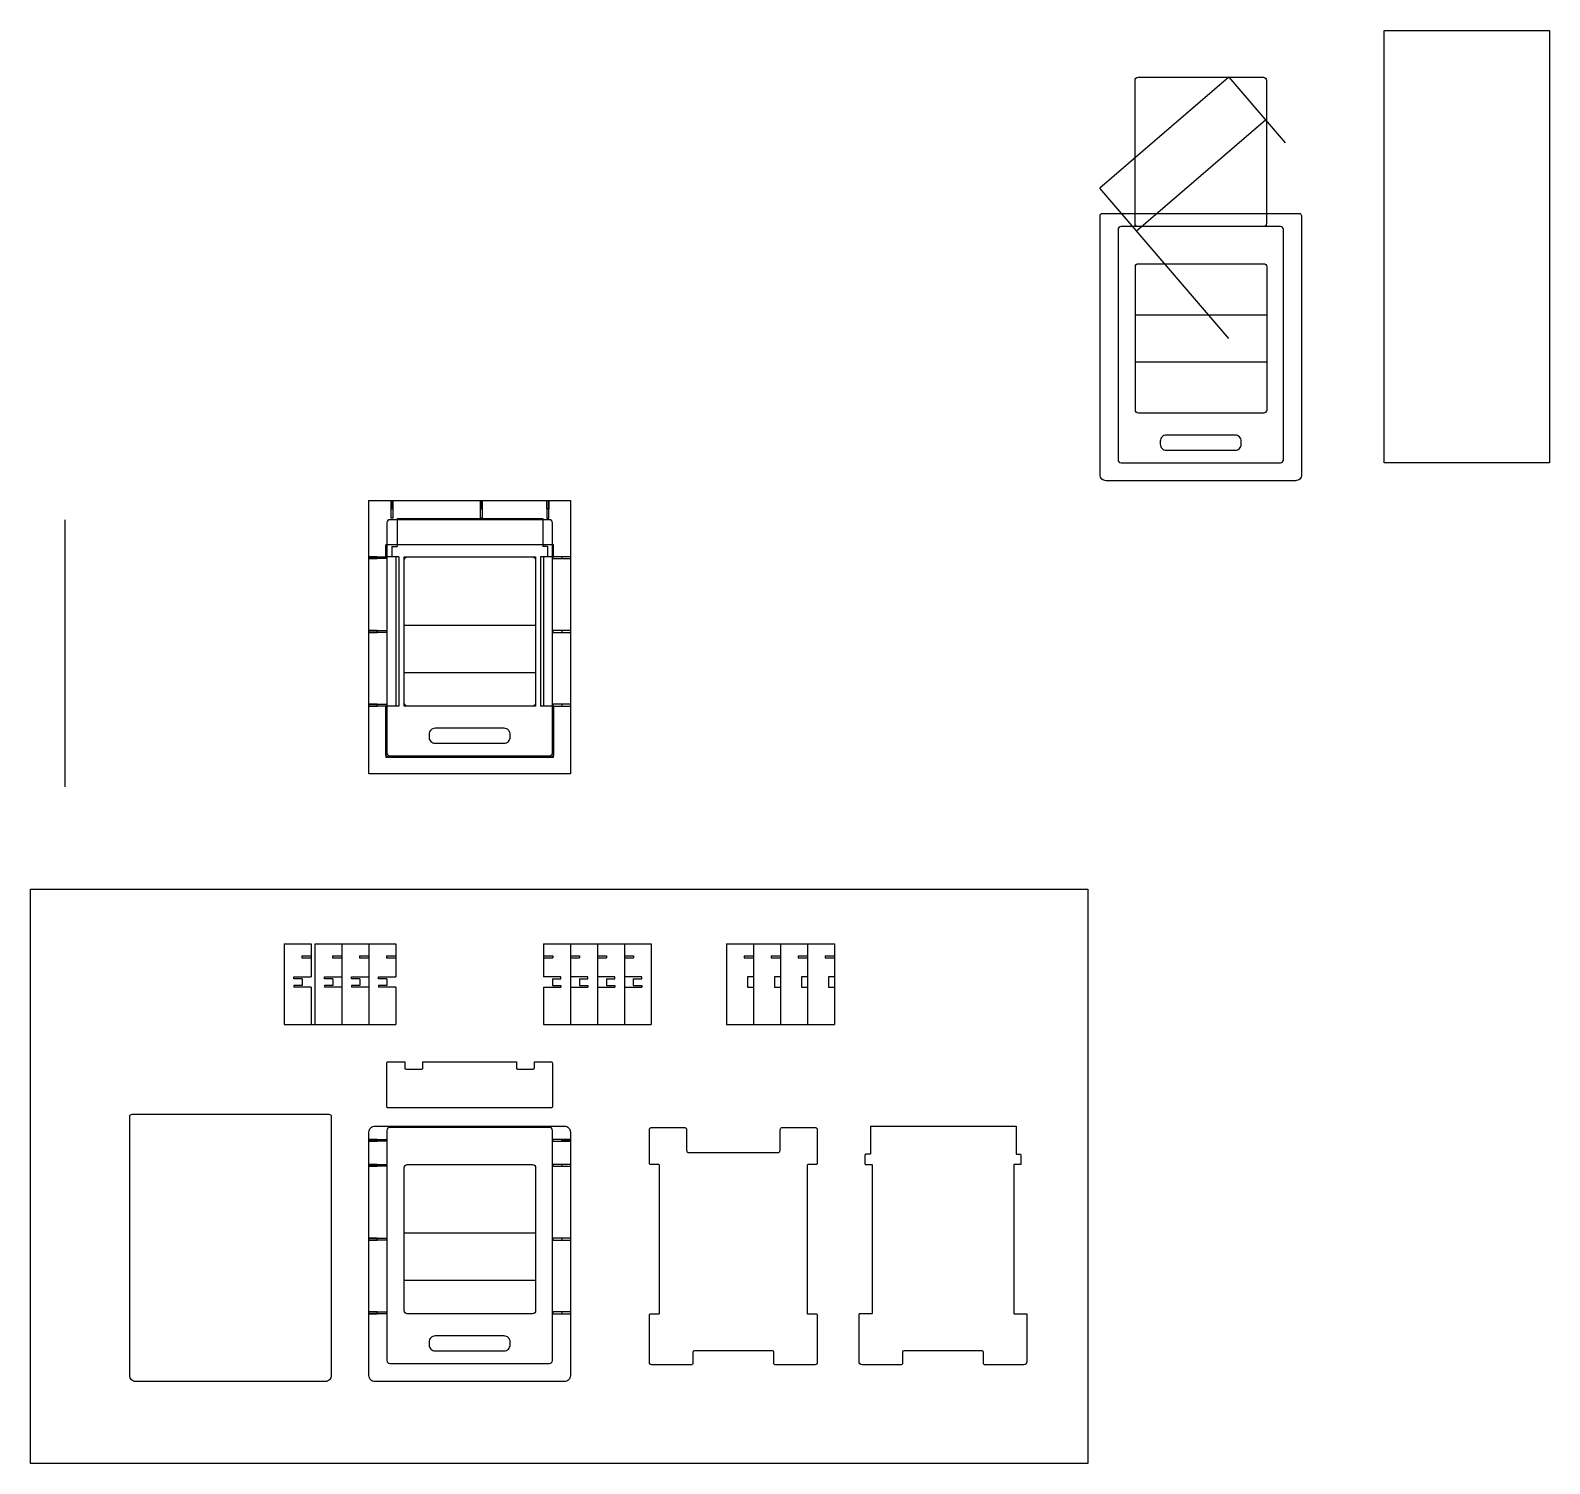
# Model space of a CAD drawing. Header units: millimetres. Extents: x -284 to 2250, y -1193 to 1198.
import ezdxf

# ---------------------------------------------------------------- set-up
doc = ezdxf.new("R2010")
doc.units = ezdxf.units.MM
for name, color, linetype in [('0_BASE', 6, 'Continuous'), ('A_BASE 1', 3, 'Continuous'), ('B_BASE2', 4, 'Continuous'), ('B_Es', 1, 'Continuous'), ('C_Pernos', 2, 'Continuous'), ('X_CABEZAL', 5, 'Continuous'), ('X_TABLA', 251, 'Continuous')]:
    doc.layers.add(name, color=color, linetype=linetype)

msp = doc.modelspace()

# ---------------------------------------------------------------- linework, layer by layer
at = {"layer": '0_BASE'}
msp.add_lwpolyline([(280.3, 413.5), (616.3, 413.5), (616.3, -42.5), (280.3, -42.5)], close=True, dxfattribs=at)
for points in [[(317.3, 413.5), (317.3, 399.5), (320.3, 399.5), (320.3, 413.5)], [(466.3, 413.5), (466.3, 399.5), (469.3, 399.5), (469.3, 413.5)], [(577.3, 413.5), (577.3, 399.5), (580.3, 399.5), (580.3, 413.5)], [(327.3, 383.5), (327.3, 336.5)], [(327.3, 383.5), (570.3, 383.5)], [(570.3, 383.5), (570.3, 336.5)], [(318.3, 336.5), (327.3, 336.5)], [(318.3, 336.5), (318.3, 319.5)], [(578.3, 336.5), (570.3, 336.5)], [(578.3, 336.5), (578.3, 319.5)], [(280.3, 316.5), (294.3, 316.5), (294.3, 319.5), (280.3, 319.5)], [(330.3, 319.5), (318.3, 319.5)], [(330.3, 319.5), (330.3, 70.5)], [(578.3, 319.5), (566.3, 319.5)], [(566.3, 319.5), (566.3, 70.5)], [(616.3, 319.5), (602.3, 319.5), (602.3, 316.5), (616.3, 316.5)], [(280.3, 193.5), (294.3, 193.5), (294.3, 196.5), (280.3, 196.5)], [(616.3, 196.5), (602.3, 196.5), (602.3, 193.5), (616.3, 193.5)], [(280.3, 70.5), (294.3, 70.5), (294.3, 73.5), (280.3, 73.5)], [(330.3, 70.5), (308.3, 70.5)], [(588.3, 70.5), (566.3, 70.5)], [(616.3, 73.5), (602.3, 73.5), (602.3, 70.5), (616.3, 70.5)], [(1116.7, -630.2), (1359.7, -630.2)], [(280.3, -655.2), (294.3, -655.2), (294.3, -652.2), (280.3, -652.2)], [(616.3, -655.2), (602.3, -655.2), (602.3, -652.2), (616.3, -652.2)], [(280.3, -697.2), (294.3, -697.2), (294.3, -694.2), (280.3, -694.2)], [(616.3, -694.2), (602.3, -694.2), (602.3, -697.2), (616.3, -697.2)], [(280.3, -820.2), (294.3, -820.2), (294.3, -817.2), (280.3, -817.2)], [(616.3, -817.2), (602.3, -817.2), (602.3, -820.2), (616.3, -820.2)], [(280.3, -943.2), (294.3, -943.2), (294.3, -940.2), (280.3, -940.2)], [(616.3, -940.2), (602.3, -940.2), (602.3, -943.2), (616.3, -943.2)]]:
    msp.add_lwpolyline(points, dxfattribs=at)
for points in [[(588.3, 70.5), (588.3, -9.5, -0.414214), (583.3, -14.5), (313.3, -14.5, -0.414214), (308.3, -9.5), (308.3, 70.5)], [(570.3, -630.2), (606.3, -630.2, -0.414214), (616.3, -640.2), (616.3, -1046.2, -0.414214), (606.3, -1056.2), (290.3, -1056.2, -0.414214), (280.3, -1046.2), (280.3, -640.2, -0.414214), (290.3, -630.2), (327.3, -630.2)], [(1116.7, -630.2), (1116.7, -676.2, -0.414214), (1115.7, -677.2), (1108.7, -677.2, 0.414214), (1107.7, -678.2), (1107.7, -693.2, 0.414214), (1108.7, -694.2), (1118.7, -694.2, -0.414214), (1119.7, -695.2), (1119.7, -942.2, -0.414214), (1118.7, -943.2), (1097.7, -943.2)], [(1359.7, -630.2), (1359.7, -676.2, 0.414214), (1360.7, -677.2), (1366.7, -677.2, -0.414214), (1367.7, -678.2), (1367.7, -693.2, -0.414214), (1366.7, -694.2), (1356.7, -694.2, 0.414214), (1355.7, -695.2), (1355.7, -942.2, 0.414214), (1356.7, -943.2), (1377.7, -943.2)], [(1377.7, -943.2), (1377.7, -1023.2, -0.414214), (1372.7, -1028.2), (1307.2, -1028.2, -0.414214), (1305.2, -1026.2), (1305.2, -1007.2, 0.414214), (1303.2, -1005.2), (1172.2, -1005.2, 0.414214), (1170.2, -1007.2), (1170.2, -1026.2, -0.414214), (1168.2, -1028.2), (1102.7, -1028.2, -0.414214), (1097.7, -1023.2), (1097.7, -943.2)]]:
    msp.add_lwpolyline(points, format="xyb", dxfattribs=at)
at = {"layer": 'A_BASE 1'}
for points in [[(1499.7, 888.4, -0.414214), (1503.7, 892.4), (1831.7, 892.4, -0.414214), (1835.7, 888.4), (1835.7, 456.4, -0.414214), (1825.7, 446.4), (1509.7, 446.4, -0.414214), (1499.7, 456.4), (1499.7, 888.4)], [(-118.5, -614.2, -0.414214), (-114.5, -610.2), (213.5, -610.2, -0.414214), (217.5, -614.2), (217.5, -1046.2, -0.414214), (207.5, -1056.2), (-108.5, -1056.2, -0.414214), (-118.5, -1046.2), (-118.5, -614.2)], [(957.7, -1028.2, -0.414214), (955.7, -1026.2), (955.7, -1007.2, 0.414214), (953.7, -1005.2), (822.7, -1005.2, 0.414214), (820.7, -1007.2), (820.7, -1026.2, -0.414214), (818.7, -1028.2), (752.2, -1028.2, -0.414214), (748.2, -1024.2), (748.2, -945.2, -0.414214), (750.2, -943.2), (764.2, -943.2, 0.414214), (765.2, -942.2), (765.2, -696.2, 0.414214), (763.2, -694.2), (750.2, -694.2, -0.414214), (748.2, -692.2), (748.2, -636.2, -0.414214), (752.2, -632.2), (806.2, -632.2, -0.414214), (810.2, -636.2), (810.2, -670.2, 0.414214), (814.2, -674.2), (962.2, -674.2, 0.414214), (966.2, -670.2), (966.2, -636.2, -0.414214), (970.2, -632.2), (1024.2, -632.2, -0.414214), (1028.2, -636.2), (1028.2, -692.2, -0.414214), (1026.2, -694.2), (1013.2, -694.2, 0.414214), (1011.2, -696.2), (1011.2, -942.2, 0.414214), (1012.2, -943.2), (1026.2, -943.2, -0.414214), (1028.2, -945.2), (1028.2, -1024.2, -0.414214), (1024.2, -1028.2), (957.7, -1028.2)]]:
    msp.add_lwpolyline(points, format="xyb", dxfattribs=at)
msp.add_lwpolyline([(280.3, 413.5), (616.3, 413.5), (616.3, -42.5), (280.3, -42.5)], close=True, dxfattribs=at)
for points in [[(320.3, 413.5), (320.3, 399.5), (317.3, 399.5), (317.3, 413.5)], [(469.3, 413.5), (469.3, 399.5), (466.3, 399.5), (466.3, 413.5)], [(580.3, 413.5), (580.3, 399.5), (577.3, 399.5), (577.3, 413.5)], [(588.3, 339.5), (308.3, 339.5)], [(308.3, 319.5), (308.3, 339.5)], [(588.3, 319.5), (588.3, 339.5)], [(280.3, 319.5), (294.3, 319.5), (294.3, 316.5), (280.3, 316.5)], [(325.3, 319.5), (308.3, 319.5)], [(325.3, 319.5), (325.3, 70.5)], [(588.3, 319.5), (571.3, 319.5)], [(571.3, 319.5), (571.3, 70.5)], [(616.3, 319.5), (602.3, 319.5), (602.3, 316.5), (616.3, 316.5)], [(280.3, 196.5), (294.3, 196.5), (294.3, 193.5), (280.3, 193.5)], [(616.3, 196.5), (602.3, 196.5), (602.3, 193.5), (616.3, 193.5)], [(280.3, 73.5), (294.3, 73.5), (294.3, 70.5), (280.3, 70.5)], [(325.3, 70.5), (308.3, 70.5)], [(308.3, 70.5), (308.3, -14.5), (588.3, -14.5), (588.3, 70.5)], [(588.3, 70.5), (571.3, 70.5)], [(616.3, 73.5), (602.3, 73.5), (602.3, 70.5), (616.3, 70.5)], [(280.3, -652.2), (294.3, -652.2), (294.3, -655.2), (280.3, -655.2)], [(616.3, -652.2), (602.3, -652.2), (602.3, -655.2), (616.3, -655.2)], [(280.3, -694.2), (294.3, -694.2), (294.3, -697.2), (280.3, -697.2)], [(616.3, -694.2), (602.3, -694.2), (602.3, -697.2), (616.3, -697.2)], [(280.3, -817.2), (294.3, -817.2), (294.3, -820.2), (280.3, -820.2)], [(616.3, -817.2), (602.3, -817.2), (602.3, -820.2), (616.3, -820.2)], [(280.3, -940.2), (294.3, -940.2), (294.3, -943.2), (280.3, -943.2)], [(616.3, -940.2), (602.3, -940.2), (602.3, -943.2), (616.3, -943.2)]]:
    msp.add_lwpolyline(points, dxfattribs=at)
at = {"layer": 'B_BASE2'}
for points in [[(1973.6, 1197.7), (2249.6, 1197.7), (2249.6, 476.4), (1973.6, 476.4)], [(1558.7, 723.4), (1777.7, 723.4), (1777.7, 644.4), (1558.7, 644.4)], [(280.3, 413.5), (616.3, 413.5), (616.3, -42.5), (280.3, -42.5)], [(339.3, 319.5), (558.3, 319.5), (558.3, 70.5), (339.3, 70.5)], [(-284.3, -235.1), (1479.5, -235.1), (1479.5, -1193.2), (-284.3, -1193.2)]]:
    msp.add_lwpolyline(points, close=True, dxfattribs=at)
for points in [[(1714.5, 1119.4), (1499.3, 934.4)], [(1714.5, 1119.4), (1808.5, 1010.2)], [(1775.9, 1048.1), (1560.6, 863)], [(1714.5, 683.9), (1499.3, 934.4)], [(320.3, 413.5), (320.3, 384), (317.3, 384), (317.3, 413.5)], [(469.3, 413.5), (469.3, 384), (466.3, 384), (466.3, 413.5)], [(577.3, 413.5), (577.3, 384), (580.3, 384), (580.3, 413.5)], [(280.3, 319.5), (309.8, 319.5), (309.8, 316.5), (280.3, 316.5)], [(616.3, 319.5), (586.8, 319.5), (586.8, 316.5), (616.3, 316.5)], [(280.3, 196.5), (309.8, 196.5), (309.8, 193.5), (280.3, 193.5)], [(616.3, 196.5), (586.8, 196.5), (586.8, 193.5), (616.3, 193.5)], [(280.3, 73.5), (309.8, 73.5), (309.8, 70.5), (280.3, 70.5)], [(616.3, 73.5), (586.8, 73.5), (586.8, 70.5), (616.3, 70.5)], [(280.3, -652.2), (309.8, -652.2), (309.8, -655.2), (280.3, -655.2)], [(616.3, -652.2), (586.8, -652.2), (586.8, -655.2), (616.3, -655.2)], [(280.3, -694.2), (309.8, -694.2), (309.8, -697.2), (280.3, -697.2)], [(616.3, -694.2), (586.8, -694.2), (586.8, -697.2), (616.3, -697.2)], [(280.3, -817.2), (309.8, -817.2), (309.8, -820.2), (280.3, -820.2)], [(616.3, -817.2), (586.8, -817.2), (586.8, -820.2), (616.3, -820.2)], [(280.3, -940.2), (309.8, -940.2), (309.8, -943.2), (280.3, -943.2)], [(616.3, -940.2), (586.8, -940.2), (586.8, -943.2), (616.3, -943.2)]]:
    msp.add_lwpolyline(points, dxfattribs=at)
for points in [[(290.3, -630.2), (606.3, -630.2, -0.414214), (616.3, -640.2), (616.3, -1046.2, -0.414214), (606.3, -1056.2), (290.3, -1056.2, -0.414214), (280.3, -1046.2), (280.3, -640.2, -0.414214)], [(344.3, -694.2), (553.3, -694.2, -0.414214), (558.3, -699.2), (558.3, -938.2, -0.414214), (553.3, -943.2), (344.3, -943.2, -0.414214), (339.3, -938.2), (339.3, -699.2, -0.414214)]]:
    msp.add_lwpolyline(points, format="xyb", close=True, dxfattribs=at)
at = {"layer": 'B_Es'}
for points in [[(139, -326.3), (139, -460.9)], [(139, -326.3), (184, -326.3)], [(184, -326.3), (184, -381.3)], [(190.3, -326.3), (190.3, -460.9)], [(190.3, -326.3), (235.3, -326.3)], [(235.3, -326.3), (235.3, -460.9)], [(235.3, -326.3), (280.3, -326.3)], [(235.3, -326.3), (235.3, -381.3)], [(280.3, -326.3), (280.3, -460.9)], [(280.3, -326.3), (325.3, -326.3)], [(280.3, -326.3), (280.3, -381.3)], [(325.3, -326.3), (325.3, -381.3)], [(571.3, -326.3), (571.3, -381.3)], [(571.3, -326.3), (616.3, -326.3)], [(616.3, -326.3), (616.3, -460.9)], [(616.3, -326.3), (616.3, -381.3)], [(616.3, -326.3), (661.3, -326.3)], [(661.3, -326.3), (661.3, -460.9)], [(661.3, -326.3), (661.3, -381.3)], [(661.3, -326.3), (706.3, -326.3)], [(706.3, -326.3), (706.3, -460.9)], [(706.3, -326.3), (706.3, -381.3)], [(706.3, -326.3), (751.3, -326.3)], [(751.3, -326.3), (751.3, -460.9)], [(876.8, -326.3), (876.8, -460.9)], [(876.8, -326.3), (921.8, -326.3)], [(921.8, -326.3), (921.8, -381.3)], [(921.8, -326.3), (921.8, -460.9)], [(921.8, -326.3), (966.8, -326.3)], [(966.8, -326.3), (966.8, -381.3)], [(966.8, -326.3), (966.8, -460.9)], [(966.8, -326.3), (1011.8, -326.3)], [(1011.8, -326.3), (1011.8, -381.3)], [(1011.8, -326.3), (1011.8, -460.9)], [(1011.8, -326.3), (1056.8, -326.3)], [(1056.8, -326.3), (1056.8, -381.3)], [(168.5, -346.3), (168.5, -349.3)], [(168.5, -346.3), (184, -346.3)], [(168.5, -349.3), (184, -349.3)], [(219.8, -346.3), (219.8, -349.3)], [(219.8, -346.3), (235.3, -346.3)], [(219.8, -349.3), (235.3, -349.3)], [(264.8, -346.3), (264.8, -349.3)], [(264.8, -346.3), (280.3, -346.3)], [(264.8, -349.3), (280.3, -349.3)], [(309.8, -346.3), (309.8, -349.3)], [(309.8, -346.3), (325.3, -346.3)], [(309.8, -349.3), (325.3, -349.3)], [(571.3, -346.3), (586.8, -346.3)], [(571.3, -349.3), (586.8, -349.3)], [(586.8, -346.3), (586.8, -349.3)], [(616.3, -346.3), (631.8, -346.3)], [(616.3, -349.3), (631.8, -349.3)], [(631.8, -346.3), (631.8, -349.3)], [(661.3, -346.3), (676.8, -346.3)], [(661.3, -349.3), (676.8, -349.3)], [(676.8, -346.3), (676.8, -349.3)], [(706.3, -346.3), (721.8, -346.3)], [(706.3, -349.3), (721.8, -349.3)], [(721.8, -346.3), (721.8, -349.3)], [(906.3, -346.3), (906.3, -349.3)], [(906.3, -346.3), (921.8, -346.3)], [(906.3, -349.3), (921.8, -349.3)], [(951.3, -346.3), (951.3, -349.3)], [(951.3, -346.3), (966.8, -346.3)], [(951.3, -349.3), (966.8, -349.3)], [(996.3, -346.3), (996.3, -349.3)], [(996.3, -346.3), (1011.8, -346.3)], [(996.3, -349.3), (1011.8, -349.3)], [(1041.3, -346.3), (1041.3, -349.3)], [(1041.3, -346.3), (1056.8, -346.3)], [(1041.3, -349.3), (1056.8, -349.3)], [(169, -384.3), (155, -384.3), (155, -381.3), (184, -381.3)], [(169, -395.3), (155, -395.3)], [(155, -395.3), (155, -398.3)], [(184, -398.3), (155, -398.3)], [(169, -384.3), (169, -395.3)], [(184, -398.3), (184, -460.9)], [(220.3, -384.3), (206.3, -384.3), (206.3, -381.3), (235.3, -381.3)], [(220.3, -395.3), (206.3, -395.3)], [(206.3, -395.3), (206.3, -398.3)], [(235.3, -398.3), (206.3, -398.3)], [(220.3, -384.3), (220.3, -395.3)], [(235.3, -398.3), (235.3, -460.9)], [(265.3, -384.3), (251.3, -384.3), (251.3, -381.3), (280.3, -381.3)], [(265.3, -395.3), (251.3, -395.3)], [(251.3, -395.3), (251.3, -398.3)], [(280.3, -398.3), (251.3, -398.3)], [(265.3, -384.3), (265.3, -395.3)], [(280.3, -398.3), (280.3, -460.9)], [(310.3, -384.3), (296.3, -384.3), (296.3, -381.3), (325.3, -381.3)], [(310.3, -395.3), (296.3, -395.3)], [(296.3, -395.3), (296.3, -398.3)], [(325.3, -398.3), (296.3, -398.3)], [(310.3, -384.3), (310.3, -395.3)], [(325.3, -398.3), (325.3, -460.9)], [(586.3, -384.3), (600.3, -384.3), (600.3, -381.3), (571.3, -381.3)], [(571.3, -398.3), (571.3, -460.9)], [(571.3, -398.3), (600.3, -398.3)], [(586.3, -384.3), (586.3, -395.3)], [(586.3, -395.3), (600.3, -395.3)], [(600.3, -395.3), (600.3, -398.3)], [(631.3, -384.3), (645.3, -384.3), (645.3, -381.3), (616.3, -381.3)], [(616.3, -398.3), (616.3, -460.9)], [(616.3, -398.3), (645.3, -398.3)], [(631.3, -384.3), (631.3, -395.3)], [(631.3, -395.3), (645.3, -395.3)], [(645.3, -395.3), (645.3, -398.3)], [(676.3, -384.3), (690.3, -384.3), (690.3, -381.3), (661.3, -381.3)], [(661.3, -398.3), (661.3, -460.9)], [(661.3, -398.3), (690.3, -398.3)], [(676.3, -384.3), (676.3, -395.3)], [(676.3, -395.3), (690.3, -395.3)], [(690.3, -395.3), (690.3, -398.3)], [(721.3, -384.3), (735.3, -384.3), (735.3, -381.3), (706.3, -381.3)], [(706.3, -398.3), (706.3, -460.9)], [(706.3, -398.3), (735.3, -398.3)], [(721.3, -384.3), (721.3, -395.3)], [(721.3, -395.3), (735.3, -395.3)], [(735.3, -395.3), (735.3, -398.3)], [(921.8, -381.3), (911.8, -381.3), (911.8, -398.3), (921.8, -398.3)], [(911.8, -384.3), (911.8, -395.3)], [(921.8, -381.3), (921.8, -460.9)], [(921.8, -398.3), (921.8, -460.9)], [(966.8, -381.3), (956.8, -381.3), (956.8, -398.3), (966.8, -398.3)], [(956.8, -384.3), (956.8, -395.3)], [(966.8, -381.3), (966.8, -460.9)], [(966.8, -398.3), (966.8, -460.9)], [(1011.8, -381.3), (1001.8, -381.3), (1001.8, -398.3), (1011.8, -398.3)], [(1001.8, -384.3), (1001.8, -395.3)], [(1011.8, -381.3), (1011.8, -460.9)], [(1011.8, -398.3), (1011.8, -460.9)], [(1056.8, -381.3), (1046.8, -381.3), (1046.8, -398.3), (1056.8, -398.3)], [(1046.8, -384.3), (1046.8, -395.3)], [(1056.8, -381.3), (1056.8, -460.9)], [(1056.8, -398.3), (1056.8, -460.9)], [(139, -460.9), (325.3, -460.9)], [(571.3, -460.9), (616.3, -460.9)], [(616.3, -460.9), (661.3, -460.9)], [(661.3, -460.9), (706.3, -460.9)], [(706.3, -460.9), (751.3, -460.9)], [(876.8, -460.9), (921.8, -460.9)], [(921.8, -460.9), (966.8, -460.9)], [(966.8, -460.9), (1011.8, -460.9)], [(1011.8, -460.9), (1056.8, -460.9)]]:
    msp.add_lwpolyline(points, dxfattribs=at)
at = {"layer": 'C_Pernos'}
for points in [[(556.3, -523), (584.3, -523, -0.414214), (586.3, -525), (586.3, -597.6, -0.414214), (584.3, -599.6), (312.3, -599.6, -0.414214), (310.3, -597.6), (310.3, -525, -0.414214), (312.3, -523), (340.3, -523)], [(340.3, -523), (340.3, -533, 0.414214), (342.3, -535), (368.3, -535, 0.414214), (370.3, -533), (370.3, -523)], [(526.3, -523), (526.3, -533, 0.414214), (528.3, -535), (554.3, -535, 0.414214), (556.3, -533), (556.3, -523)]]:
    msp.add_lwpolyline(points, format="xyb", dxfattribs=at)
msp.add_lwpolyline([(370.3, -523), (526.3, -523)], dxfattribs=at)
at = {"layer": 'X_CABEZAL'}
for points in [[(339.3, 205.5), (558.3, 205.5)], [(339.3, 126.5), (558.3, 126.5)], [(339.3, -808.2), (558.3, -808.2)], [(339.3, -887.2), (558.3, -887.2)]]:
    msp.add_lwpolyline(points, dxfattribs=at)
at = {"layer": 'X_TABLA'}
for points in [[(1772.2, 1119.4, -0.414214), (1777.2, 1114.4), (1777.2, 875.4, -0.414214), (1772.2, 870.4), (1563.2, 870.4, -0.414214), (1558.2, 875.4), (1558.2, 1114.4, -0.414214), (1563.2, 1119.4)], [(1534.7, 476.4), (1800.7, 476.4, 0.414214), (1805.7, 481.4), (1805.7, 865.4, 0.414214), (1800.7, 870.4), (1534.7, 870.4, 0.414214), (1529.7, 865.4), (1529.7, 481.4, 0.414214)], [(1772.7, 808.4, -0.414214), (1777.7, 803.4), (1777.7, 564.4, -0.414214), (1772.7, 559.4), (1563.7, 559.4, -0.414214), (1558.7, 564.4), (1558.7, 803.4, -0.414214), (1563.7, 808.4)], [(315.3, -12.5), (581.3, -12.5, 0.414214), (586.3, -7.5), (586.3, 376.5, 0.414214), (581.3, 381.5), (315.3, 381.5, 0.414214), (310.3, 376.5), (310.3, -7.5, 0.414214)], [(553.3, 319.5, -0.414214), (558.3, 314.5), (558.3, 75.5, -0.414214), (553.3, 70.5), (344.3, 70.5, -0.414214), (339.3, 75.5), (339.3, 314.5, -0.414214), (344.3, 319.5)], [(315.3, -1026.2), (581.3, -1026.2, 0.414214), (586.3, -1021.2), (586.3, -637.2, 0.414214), (581.3, -632.2), (315.3, -632.2, 0.414214), (310.3, -637.2), (310.3, -1021.2, 0.414214)], [(553.3, -694.2, -0.414214), (558.3, -699.2), (558.3, -938.2, -0.414214), (553.3, -943.2), (344.3, -943.2, -0.414214), (339.3, -938.2), (339.3, -699.2, -0.414214), (344.3, -694.2)]]:
    msp.add_lwpolyline(points, format="xyb", close=True, dxfattribs=at)
for points in [[(1735.2, 512.4, 0.414214), (1725.2, 522.4), (1610.2, 522.4, 0.414214), (1600.2, 512.4), (1600.2, 507.4, 0.414214), (1610.2, 497.4), (1725.2, 497.4, 0.414214), (1735.2, 507.4), (1735.2, 512.4)], [(515.8, 23.5, 0.414214), (505.8, 33.5), (390.8, 33.5, 0.414214), (380.8, 23.5), (380.8, 18.5, 0.414214), (390.8, 8.5), (505.8, 8.5, 0.414214), (515.8, 18.5), (515.8, 23.5)], [(515.8, -990.2, 0.414214), (505.8, -980.2), (390.8, -980.2, 0.414214), (380.8, -990.2), (380.8, -995.2, 0.414214), (390.8, -1005.2), (505.8, -1005.2, 0.414214), (515.8, -995.2), (515.8, -990.2)]]:
    msp.add_lwpolyline(points, format="xyb", dxfattribs=at)
msp.add_lwpolyline([(-226.7, 381.5), (-226.7, -64.1)], dxfattribs=at)

doc.saveas('drawing.dxf')
